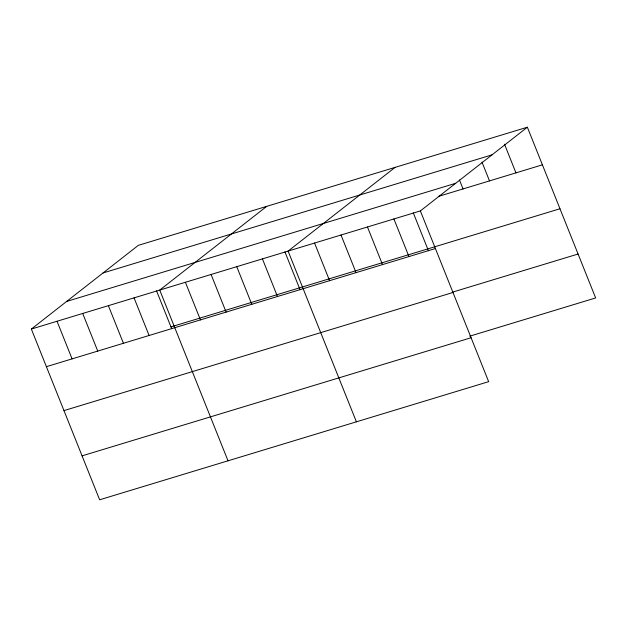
<?xml version="1.0" encoding="UTF-8"?>
<svg xmlns="http://www.w3.org/2000/svg" width="627" height="627" viewBox="0 0 627 627"><rect width="100%" height="100%" fill="white"/><g stroke="black" fill="none" stroke-linecap="round" stroke-linejoin="round"><path stroke-width="0.94" d="M527.362 127.21L420.364 210.923L488.66 381.663L99.638 499.79L31.35 329.057L138.34 245.337L527.362 127.21L595.65 297.943L469.772 336.174M266.718 206.354L159.728 290.074L228.016 460.806M395.096 167.37L288.099 251.09L356.395 421.822M103.032 272.964L492.054 154.838M66.658 301.43L455.672 183.296M438.422 196.408L542.41 164.83M31.35 329.057L420.364 210.923M170.959 326.894L559.974 208.76M46.398 366.677L435.412 248.543M452.2 292.245L578.078 254.021M63.97 410.607L452.984 292.472M82.066 455.86L471.089 337.734M504.492 144.202L515.958 172.864M481.975 162.087L489.499 180.897M459.466 179.973L463.047 188.931M413.303 212.906L428.437 250.737M393.913 218.956L408.961 256.576M367.461 226.99L382.509 264.61M341.01 235.023L356.058 272.643M314.558 243.057L329.598 280.677M284.932 251.889L300.059 289.721M262.423 258.88L277.471 296.508M236.747 266.679L251.795 304.299M211.08 274.477L226.12 312.097M185.404 282.275L200.452 319.895M156.554 290.873L171.688 328.705M134.053 297.864L149.101 335.492M108.377 305.662L123.425 343.282M82.701 313.461L97.749 351.081M57.026 321.259L72.074 358.879"/></g></svg>
